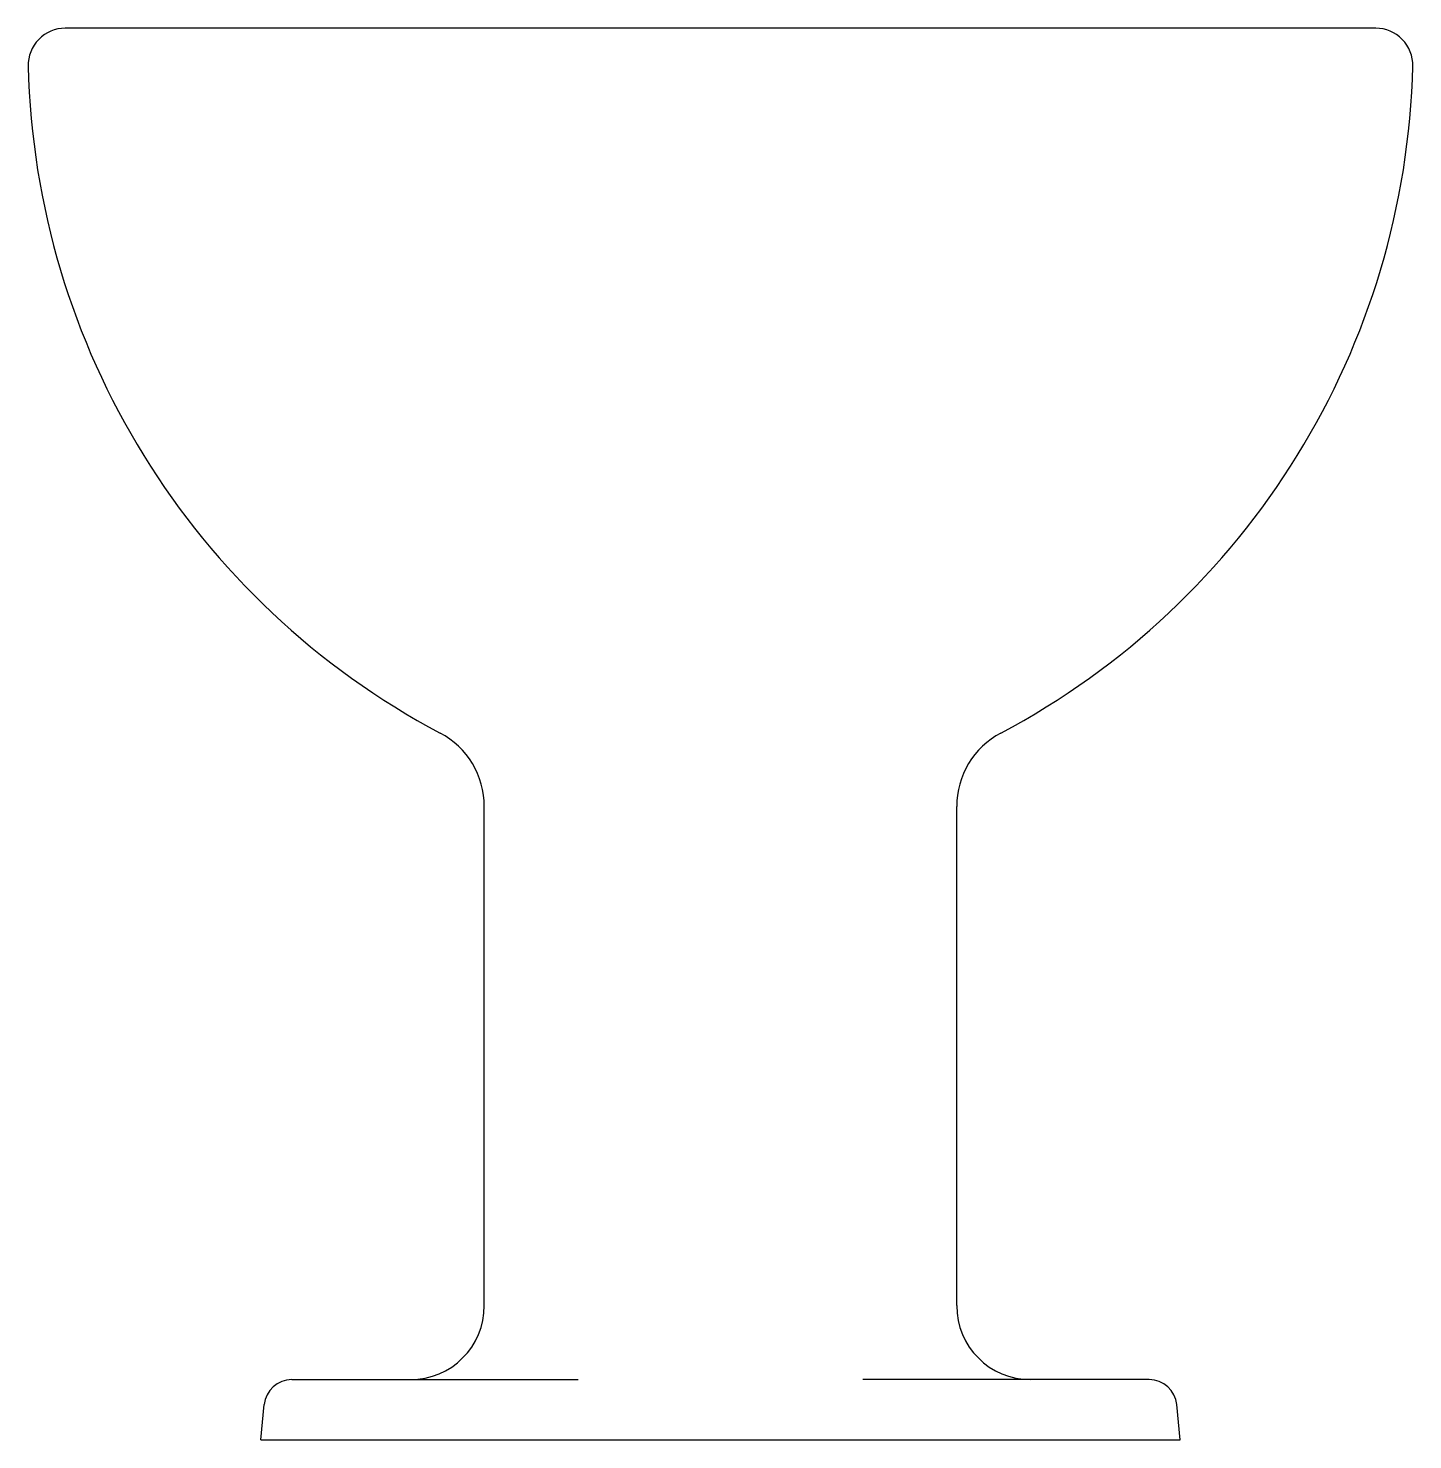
# Model space of a CAD drawing. Header units: millimetres. Extents: x -2999.528 to -2999.155, y 2977.245 to 2977.625.
import ezdxf

# ---------------------------------------------------------------- set-up
doc = ezdxf.new("R2010")
doc.units = ezdxf.units.MM
doc.header["$LTSCALE"] = 10
doc.layers.add('banheiro_louças', color=2, linetype='Continuous')

msp = doc.modelspace()

# ---------------------------------------------------------------- linework, layer by layer
at = {"layer": 'banheiro_louças'}
for p, q in [((-2999.404780535221, 2977.281299971685), (-2999.404780535221, 2977.415653432685)), ((-2999.277582639221, 2977.281299971685), (-2999.277582639221, 2977.415653432685)), ((-2999.456608424221, 2977.261378609685), (-2999.379480405221, 2977.261378609685)), ((-2999.225754750221, 2977.261378609685), (-2999.302882768221, 2977.261378609685)), ((-2999.464992852221, 2977.245192502685), (-2999.464041462221, 2977.254655408685)), ((-2999.217370322221, 2977.245192502685), (-2999.218321712221, 2977.254655408685)), ((-2999.464992852221, 2977.245192502685), (-2999.217370322221, 2977.245192502685))]:
    msp.add_line(p, q, dxfattribs=at)
msp.add_lwpolyline([(-2999.154757679296, 2977.614998139589, 0.4211018554749708), (-2999.164715619221, 2977.625192483686), (-2999.517647555221, 2977.625192483686, 0.4211018554749708), (-2999.527605495146, 2977.614998139589)], format="xyb", dxfattribs=at)
for centre, radius, start, end in [((-2999.318898644221, 2977.619895445685), 0.2087643, 181.3441989999972, 242.0665219999978), ((-2999.363464529221, 2977.619895445685), 0.2087643, 297.9334780000023, 358.6558010000028), ((-2999.427192067221, 2977.415653432685), 0.022411532, 0, 62.06652199999774), ((-2999.255171106221, 2977.415653432685), 0.022411532, 117.9334780000022, 180), ((-2999.424701897221, 2977.281299971685), 0.019921362, 270, 0), ((-2999.257661277221, 2977.281299971685), 0.019921362, 180, 270), ((-2999.456608424221, 2977.253908098685), 0.007470511, 90, 174.2588389999967), ((-2999.225754750221, 2977.253908098685), 0.007470511, 5.741161000003347, 90)]:
    msp.add_arc(centre, radius, start, end, dxfattribs=at)

doc.saveas('drawing.dxf')
